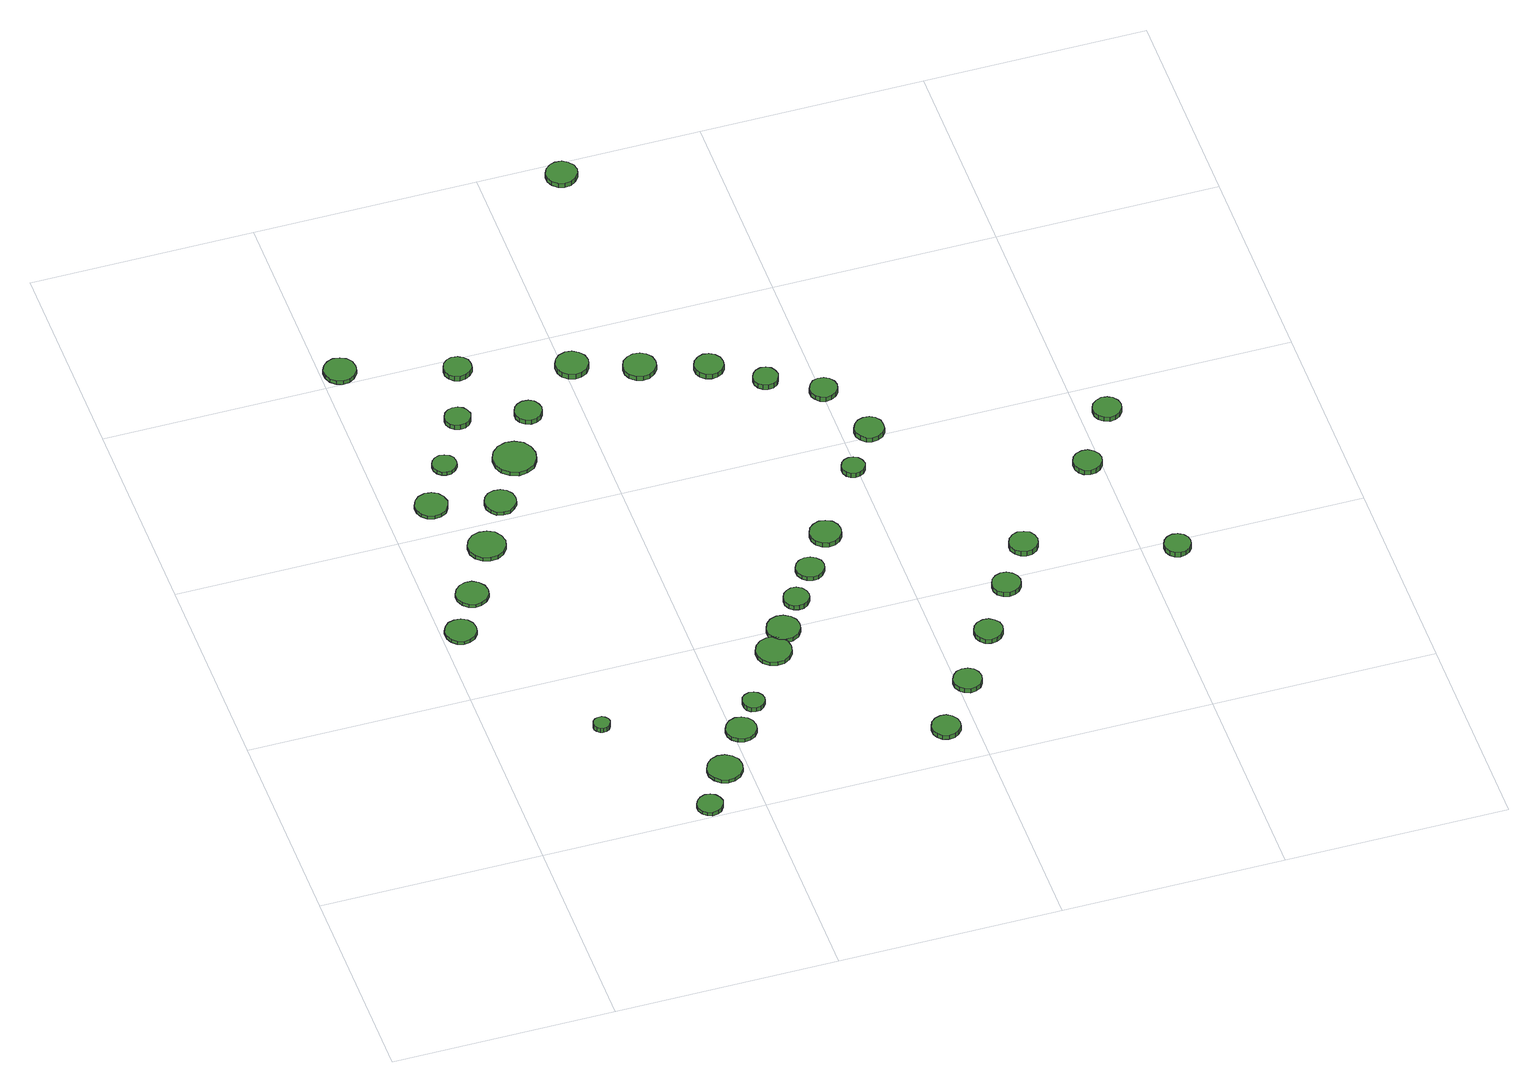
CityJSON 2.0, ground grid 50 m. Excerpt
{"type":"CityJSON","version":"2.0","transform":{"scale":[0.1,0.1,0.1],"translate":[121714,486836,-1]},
"CityObjects":{
"tree1":{"type":"SolitaryVegetationObject","attributes":{"function":"something"},"geometry":[{"type":"MultiSurface","lod":"1","boundaries":[[[0,1,2,3,4,5,6,7,8,9,10,11,12,13,14]],[[15,16,17,18,19,20,21,22,23,24,25,26,27,28,29]],[[0,29,28,1]],[[1,28,27,2]],[[2,27,26,3]],[[3,26,25,4]],[[4,25,24,5]],[[5,24,23,6]],[[6,23,22,7]],[[7,22,21,8]],[[8,21,20,9]],[[9,20,19,10]],[[10,19,18,11]],[[11,18,17,12]],[[12,17,16,13]],[[13,16,15,14]],[[14,15,29,0]]]}]},
"tree2":{"type":"SolitaryVegetationObject","attributes":{"function":"something"},"geometry":[{"type":"MultiSurface","lod":"1","boundaries":[[[30,31,32,33,34,35,36,37,38,39,40,41,42,43,44]],[[45,46,47,48,49,50,51,52,53,54,55,56,57,58,59]],[[30,59,58,31]],[[31,58,57,32]],[[32,57,56,33]],[[33,56,55,34]],[[34,55,54,35]],[[35,54,53,36]],[[36,53,52,37]],[[37,52,51,38]],[[38,51,50,39]],[[39,50,49,40]],[[40,49,48,41]],[[41,48,47,42]],[[42,47,46,43]],[[43,46,45,44]],[[44,45,59,30]]]}]},
"tree3":{"type":"SolitaryVegetationObject","attributes":{"function":"something"},"geometry":[{"type":"MultiSurface","lod":"1","boundaries":[[[60,61,62,63,64,65,66,67,68,69,70,71,72,73,74]],[[75,76,77,78,79,80,81,82,83,84,85,86,87,88,89]],[[60,89,88,61]],[[61,88,87,62]],[[62,87,86,63]],[[63,86,85,64]],[[64,85,84,65]],[[65,84,83,66]],[[66,83,82,67]],[[67,82,81,68]],[[68,81,80,69]],[[69,80,79,70]],[[70,79,78,71]],[[71,78,77,72]],[[72,77,76,73]],[[73,76,75,74]],[[74,75,89,60]]]}]},
"tree4":{"type":"SolitaryVegetationObject","attributes":{"function":"something"},"geometry":[{"type":"MultiSurface","lod":"1","boundaries":[[[90,91,92,93,94,95,96,97,98,99,100,101,102,103,104]],[[105,106,107,108,109,110,111,112,113,114,115,116,117,118,119]],[[90,119,118,91]],[[91,118,117,92]],[[92,117,116,93]],[[93,116,115,94]],[[94,115,114,95]],[[95,114,113,96]],[[96,113,112,97]],[[97,112,111,98]],[[98,111,110,99]],[[99,110,109,100]],[[100,109,108,101]],[[101,108,107,102]],[[102,107,106,103]],[[103,106,105,104]],[[104,105,119,90]]]}]},
"tree5":{"type":"SolitaryVegetationObject","attributes":{"function":"something"},"geometry":[{"type":"MultiSurface","lod":"1","boundaries":[[[120,121,122,123,124,125,126,127,128,129,130,131,132,133,134]],[[135,136,137,138,139,140,141,142,143,144,145,146,147,148,149]],[[120,149,148,121]],[[121,148,147,122]],[[122,147,146,123]],[[123,146,145,124]],[[124,145,144,125]],[[125,144,143,126]],[[126,143,142,127]],[[127,142,141,128]],[[128,141,140,129]],[[129,140,139,130]],[[130,139,138,131]],[[131,138,137,132]],[[132,137,136,133]],[[133,136,135,134]],[[134,135,149,120]]]}]},
"tree6":{"type":"SolitaryVegetationObject","attributes":{"function":"something"},"geometry":[{"type":"MultiSurface","lod":"1","boundaries":[[[150,151,152,153,154,155,156,157,158,159,160,161,162,163,164]],[[165,166,167,168,169,170,171,172,173,174,175,176,177,178,179]],[[150,179,178,151]],[[151,178,177,152]],[[152,177,176,153]],[[153,176,175,154]],[[154,175,174,155]],[[155,174,173,156]],[[156,173,172,157]],[[157,172,171,158]],[[158,171,170,159]],[[159,170,169,160]],[[160,169,168,161]],[[161,168,167,162]],[[162,167,166,163]],[[163,166,165,164]],[[164,165,179,150]]]}]},
"tree7":{"type":"SolitaryVegetationObject","attributes":{"function":"something"},"geometry":[{"type":"MultiSurface","lod":"1","boundaries":[[[180,181,182,183,184,185,186,187,188,189,190,191,192,193,194]],[[195,196,197,198,199,200,201,202,203,204,205,206,207,208,209]],[[180,209,208,181]],[[181,208,207,182]],[[182,207,206,183]],[[183,206,205,184]],[[184,205,204,185]],[[185,204,203,186]],[[186,203,202,187]],[[187,202,201,188]],[[188,201,200,189]],[[189,200,199,190]],[[190,199,198,191]],[[191,198,197,192]],[[192,197,196,193]],[[193,196,195,194]],[[194,195,209,180]]]}]},
"tree8":{"type":"SolitaryVegetationObject","attributes":{"function":"something"},"geometry":[{"type":"MultiSurface","lod":"1","boundaries":[[[210,211,212,213,214,215,216,217,218,219,220,221,222,223,224]],[[225,226,227,228,229,230,231,232,233,234,235,236,237,238,239]],[[210,239,238,211]],[[211,238,237,212]],[[212,237,236,213]],[[213,236,235,214]],[[214,235,234,215]],[[215,234,233,216]],[[216,233,232,217]],[[217,232,231,218]],[[218,231,230,219]],[[219,230,229,220]],[[220,229,228,221]],[[221,228,227,222]],[[222,227,226,223]],[[223,226,225,224]],[[224,225,239,210]]]}]},
"tree9":{"type":"SolitaryVegetationObject","attributes":{"function":"something"},"geometry":[{"type":"MultiSurface","lod":"1","boundaries":[[[240,241,242,243,244,245,246,247,248,249,250,251,252,253,254]],[[255,256,257,258,259,260,261,262,263,264,265,266,267,268,269]],[[240,269,268,241]],[[241,268,267,242]],[[242,267,266,243]],[[243,266,265,244]],[[244,265,264,245]],[[245,264,263,246]],[[246,263,262,247]],[[247,262,261,248]],[[248,261,260,249]],[[249,260,259,250]],[[250,259,258,251]],[[251,258,257,252]],[[252,257,256,253]],[[253,256,255,254]],[[254,255,269,240]]]}]},
"tree10":{"type":"SolitaryVegetationObject","attributes":{"function":"something"},"geometry":[{"type":"MultiSurface","lod":"1","boundaries":[[[270,271,272,273,274,275,276,277,278,279,280,281,282,283,284]],[[285,286,287,288,289,290,291,292,293,294,295,296,297,298,299]],[[270,299,298,271]],[[271,298,297,272]],[[272,297,296,273]],[[273,296,295,274]],[[274,295,294,275]],[[275,294,293,276]],[[276,293,292,277]],[[277,292,291,278]],[[278,291,290,279]],[[279,290,289,280]],[[280,289,288,281]],[[281,288,287,282]],[[282,287,286,283]],[[283,286,285,284]],[[284,285,299,270]]]}]},
"tree11":{"type":"SolitaryVegetationObject","attributes":{"function":"something"},"geometry":[{"type":"MultiSurface","lod":"1","boundaries":[[[300,301,302,303,304,305,306,307,308,309,310,311,312,313,314]],[[315,316,317,318,319,320,321,322,323,324,325,326,327,328,329]],[[300,329,328,301]],[[301,328,327,302]],[[302,327,326,303]],[[303,326,325,304]],[[304,325,324,305]],[[305,324,323,306]],[[306,323,322,307]],[[307,322,321,308]],[[308,321,320,309]],[[309,320,319,310]],[[310,319,318,311]],[[311,318,317,312]],[[312,317,316,313]],[[313,316,315,314]],[[314,315,329,300]]]}]},
"tree12":{"type":"SolitaryVegetationObject","attributes":{"function":"something"},"geometry":[{"type":"MultiSurface","lod":"1","boundaries":[[[330,331,332,333,334,335,336,337,338,339,340,341,342,343,344]],[[345,346,347,348,349,350,351,352,353,354,355,356,357,358,359]],[[330,359,358,331]],[[331,358,357,332]],[[332,357,356,333]],[[333,356,355,334]],[[334,355,354,335]],[[335,354,353,336]],[[336,353,352,337]],[[337,352,351,338]],[[338,351,350,339]],[[339,350,349,340]],[[340,349,348,341]],[[341,348,347,342]],[[342,347,346,343]],[[343,346,345,344]],[[344,345,359,330]]]}]},
"tree13":{"type":"SolitaryVegetationObject","attributes":{"function":"something"},"geometry":[{"type":"MultiSurface","lod":"1","boundaries":[[[360,361,362,363,364,365,366,367,368,369,370,371,372,373,374]],[[375,376,377,378,379,380,381,382,383,384,385,386,387,388,389]],[[360,389,388,361]],[[361,388,387,362]],[[362,387,386,363]],[[363,386,385,364]],[[364,385,384,365]],[[365,384,383,366]],[[366,383,382,367]],[[367,382,381,368]],[[368,381,380,369]],[[369,380,379,370]],[[370,379,378,371]],[[371,378,377,372]],[[372,377,376,373]],[[373,376,375,374]],[[374,375,389,360]]]}]},
"tree14":{"type":"SolitaryVegetationObject","attributes":{"function":"something"},"geometry":[{"type":"MultiSurface","lod":"1","boundaries":[[[390,391,392,393,394,395,396,397,398,399,400,401,402,403,404]],[[405,406,407,408,409,410,411,412,413,414,415,416,417,418,419]],[[390,419,418,391]],[[391,418,417,392]],[[392,417,416,393]],[[393,416,415,394]],[[394,415,414,395]],[[395,414,413,396]],[[396,413,412,397]],[[397,412,411,398]],[[398,411,410,399]],[[399,410,409,400]],[[400,409,408,401]],[[401,408,407,402]],[[402,407,406,403]],[[403,406,405,404]],[[404,405,419,390]]]}]},
"tree15":{"type":"SolitaryVegetationObject","attributes":{"function":"something"},"geometry":[{"type":"MultiSurface","lod":"1","boundaries":[[[420,421,422,423,424,425,426,427,428,429,430,431,432,433,434]],[[435,436,437,438,439,440,441,442,443,444,445,446,447,448,449]],[[420,449,448,421]],[[421,448,447,422]],[[422,447,446,423]],[[423,446,445,424]],[[424,445,444,425]],[[425,444,443,426]],[[426,443,442,427]],[[427,442,441,428]],[[428,441,440,429]],[[429,440,439,430]],[[430,439,438,431]],[[431,438,437,432]],[[432,437,436,433]],[[433,436,435,434]],[[434,435,449,420]]]}]},
"tree16":{"type":"SolitaryVegetationObject","attributes":{"function":"something"},"geometry":[{"type":"MultiSurface","lod":"1","boundaries":[[[450,451,452,453,454,455,456,457,458,459,460,461,462,463,464]],[[465,466,467,468,469,470,471,472,473,474,475,476,477,478,479]],[[450,479,478,451]],[[451,478,477,452]],[[452,477,476,453]],[[453,476,475,454]],[[454,475,474,455]],[[455,474,473,456]],[[456,473,472,457]],[[457,472,471,458]],[[458,471,470,459]],[[459,470,469,460]],[[460,469,468,461]],[[461,468,467,462]],[[462,467,466,463]],[[463,466,465,464]],[[464,465,479,450]]]}]},
"tree17":{"type":"SolitaryVegetationObject","attributes":{"function":"something"},"geometry":[{"type":"MultiSurface","lod":"1","boundaries":[[[480,481,482,483,484,485,486,487,488,489,490,491,492,493,494]],[[495,496,497,498,499,500,501,502,503,504,505,506,507,508,509]],[[480,509,508,481]],[[481,508,507,482]],[[482,507,506,483]],[[483,506,505,484]],[[484,505,504,485]],[[485,504,503,486]],[[486,503,502,487]],[[487,502,501,488]],[[488,501,500,489]],[[489,500,499,490]],[[490,499,498,491]],[[491,498,497,492]],[[492,497,496,493]],[[493,496,495,494]],[[494,495,509,480]]]}]},
"tree18":{"type":"SolitaryVegetationObject","attributes":{"function":"something"},"geometry":[{"type":"MultiSurface","lod":"1","boundaries":[[[510,511,512,513,514,515,516,517,518,519,520,521,522,523,524]],[[525,526,527,528,529,530,531,532,533,534,535,536,537,538,539]],[[510,539,538,511]],[[511,538,537,512]],[[512,537,536,513]],[[513,536,535,514]],[[514,535,534,515]],[[515,534,533,516]],[[516,533,532,517]],[[517,532,531,518]],[[518,531,530,519]],[[519,530,529,520]],[[520,529,528,521]],[[521,528,527,522]],[[522,527,526,523]],[[523,526,525,524]],[[524,525,539,510]]]}]},
"tree19":{"type":"SolitaryVegetationObject","attributes":{"function":"something"},"geometry":[{"type":"MultiSurface","lod":"1","boundaries":[[[540,541,542,543,544,545,546,547,548,549,550,551,552,553,554]],[[555,556,557,558,559,560,561,562,563,564,565,566,567,568,569]],[[540,569,568,541]],[[541,568,567,542]],[[542,567,566,543]],[[543,566,565,544]],[[544,565,564,545]],[[545,564,563,546]],[[546,563,562,547]],[[547,562,561,548]],[[548,561,560,549]],[[549,560,559,550]],[[550,559,558,551]],[[551,558,557,552]],[[552,557,556,553]],[[553,556,555,554]],[[554,555,569,540]]]}]},
"tree20":{"type":"SolitaryVegetationObject","attributes":{"function":"something"},"geometry":[{"type":"MultiSurface","lod":"1","boundaries":[[[570,571,572,573,574,575,576,577,578,579,580,581,582,583,584]],[[585,586,587,588,589,590,591,592,593,594,595,596,597,598,599]],[[570,599,598,571]],[[571,598,597,572]],[[572,597,596,573]],[[573,596,595,574]],[[574,595,594,575]],[[575,594,593,576]],[[576,593,592,577]],[[577,592,591,578]],[[578,591,590,579]],[[579,590,589,580]],[[580,589,588,581]],[[581,588,587,582]],[[582,587,586,583]],[[583,586,585,584]],[[584,585,599,570]]]}]},
"tree21":{"type":"SolitaryVegetationObject","attributes":{"function":"something"},"geometry":[{"type":"MultiSurface","lod":"1","boundaries":[[[600,601,602,603,604,605,606,607,608,609,610,611,612,613,614]],[[615,616,617,618,619,620,621,622,623,624,625,626,627,628,629]],[[600,629,628,601]],[[601,628,627,602]],[[602,627,626,603]],[[603,626,625,604]],[[604,625,624,605]],[[605,624,623,606]],[[606,623,622,607]],[[607,622,621,608]],[[608,621,620,609]],[[609,620,619,610]],[[610,619,618,611]],[[611,618,617,612]],[[612,617,616,613]],[[613,616,615,614]],[[614,615,629,600]]]}]},
"tree22":{"type":"SolitaryVegetationObject","attributes":{"function":"something"},"geometry":[{"type":"MultiSurface","lod":"1","boundaries":[[[630,631,632,633,634,635,636,637,638,639,640,641,642,643,644]],[[645,646,647,648,649,650,651,652,653,654,655,656,657,658,659]],[[630,659,658,631]],[[631,658,657,632]],[[632,657,656,633]],[[633,656,655,634]],[[634,655,654,635]],[[635,654,653,636]],[[636,653,652,637]],[[637,652,651,638]],[[638,651,650,639]],[[639,650,649,640]],[[640,649,648,641]],[[641,648,647,642]],[[642,647,646,643]],[[643,646,645,644]],[[644,645,659,630]]]}]},
"tree23":{"type":"SolitaryVegetationObject","attributes":{"function":"something"},"geometry":[{"type":"MultiSurface","lod":"1","boundaries":[[[660,661,662,663,664,665,666,667,668,669,670,671,672,673,674]],[[675,676,677,678,679,680,681,682,683,684,685,686,687,688,689]],[[660,689,688,661]],[[661,688,687,662]],[[662,687,686,663]],[[663,686,685,664]],[[664,685,684,665]],[[665,684,683,666]],[[666,683,682,667]],[[667,682,681,668]],[[668,681,680,669]],[[669,680,679,670]],[[670,679,678,671]],[[671,678,677,672]],[[672,677,676,673]],[[673,676,675,674]],[[674,675,689,660]]]}]},
"tree24":{"type":"SolitaryVegetationObject","attributes":{"function":"something"},"geometry":[{"type":"MultiSurface","lod":"1","boundaries":[[[690,691,692,693,694,695,696,697,698,699,700,701,702,703,704]],[[705,706,707,708,709,710,711,712,713,714,715,716,717,718,719]],[[690,719,718,691]],[[691,718,717,692]],[[692,717,716,693]],[[693,716,715,694]],[[694,715,714,695]],[[695,714,713,696]],[[696,713,712,697]],[[697,712,711,698]],[[698,711,710,699]],[[699,710,709,700]],[[700,709,708,701]],[[701,708,707,702]],[[702,707,706,703]],[[703,706,705,704]],[[704,705,719,690]]]}]},
"tree25":{"type":"SolitaryVegetationObject","attributes":{"function":"something"},"geometry":[{"type":"MultiSurface","lod":"1","boundaries":[[[720,721,722,723,724,725,726,727,728,729,730,731,732,733,734]],[[735,736,737,738,739,740,741,742,743,744,745,746,747,748,749]],[[720,749,748,721]],[[721,748,747,722]],[[722,747,746,723]],[[723,746,745,724]],[[724,745,744,725]],[[725,744,743,726]],[[726,743,742,727]],[[727,742,741,728]],[[728,741,740,729]],[[729,740,739,730]],[[730,739,738,731]],[[731,738,737,732]],[[732,737,736,733]],[[733,736,735,734]],[[734,735,749,720]]]}]},
"tree26":{"type":"SolitaryVegetationObject","attributes":{"function":"something"},"geometry":[{"type":"MultiSurface","lod":"1","boundaries":[[[750,751,752,753,754,755,756,757,758,759,760,761,762,763,764]],[[765,766,767,768,769,770,771,772,773,774,775,776,777,778,779]],[[750,779,778,751]],[[751,778,777,752]],[[752,777,776,753]],[[753,776,775,754]],[[754,775,774,755]],[[755,774,773,756]],[[756,773,772,757]],[[757,772,771,758]],[[758,771,770,759]],[[759,770,769,760]],[[760,769,768,761]],[[761,768,767,762]],[[762,767,766,763]],[[763,766,765,764]],[[764,765,779,750]]]}]},
"tree27":{"type":"SolitaryVegetationObject","attributes":{"function":"something"},"geometry":[{"type":"MultiSurface","lod":"1","boundaries":[[[780,781,782,783,784,785,786,787,788,789,790,791,792,793,794]],[[795,796,797,798,799,800,801,802,803,804,805,806,807,808,809]],[[780,809,808,781]],[[781,808,807,782]],[[782,807,806,783]],[[783,806,805,784]],[[784,805,804,785]],[[785,804,803,786]],[[786,803,802,787]],[[787,802,801,788]],[[788,801,800,789]],[[789,800,799,790]],[[790,799,798,791]],[[791,798,797,792]],[[792,797,796,793]],[[793,796,795,794]],[[794,795,809,780]]]}]},
"tree28":{"type":"SolitaryVegetationObject","attributes":{"function":"something"},"geometry":[{"type":"MultiSurface","lod":"1","boundaries":[[[810,811,812,813,814,815,816,817,818,819,820,821,822,823,824]],[[825,826,827,828,829,830,831,832,833,834,835,836,837,838,839]],[[810,839,838,811]],[[811,838,837,812]],[[812,837,836,813]],[[813,836,835,814]],[[814,835,834,815]],[[815,834,833,816]],[[816,833,832,817]],[[817,832,831,818]],[[818,831,830,819]],[[819,830,829,820]],[[820,829,828,821]],[[821,828,827,822]],[[822,827,826,823]],[[823,826,825,824]],[[824,825,839,810]]]}]},
"tree29":{"type":"SolitaryVegetationObject","attributes":{"function":"something"},"geometry":[{"type":"MultiSurface","lod":"1","boundaries":[[[840,841,842,843,844,845,846,847,848,849,850,851,852,853,854]],[[855,856,857,858,859,860,861,862,863,864,865,866,867,868,869]],[[840,869,868,841]],[[841,868,867,842]],[[842,867,866,843]],[[843,866,865,844]],[[844,865,864,845]],[[845,864,863,846]],[[846,863,862,847]],[[847,862,861,848]],[[848,861,860,849]],[[849,860,859,850]],[[850,859,858,851]],[[851,858,857,852]],[[852,857,856,853]],[[853,856,855,854]],[[854,855,869,840]]]}]},
"tree30":{"type":"SolitaryVegetationObject","attributes":{"function":"something"},"geometry":[{"type":"MultiSurface","lod":"1","boundaries":[[[870,871,872,873,874,875,876,877,878,879,880,881,882,883,884]],[[885,886,887,888,889,890,891,892,893,894,895,896,897,898,899]],[[870,899,898,871]],[[871,898,897,872]],[[872,897,896,873]],[[873,896,895,874]],[[874,895,894,875]],[[875,894,893,876]],[[876,893,892,877]],[[877,892,891,878]],[[878,891,890,879]],[[879,890,889,880]],[[880,889,888,881]],[[881,888,887,882]],[[882,887,886,883]],[[883,886,885,884]],[[884,885,899,870]]]}]},
"tree31":{"type":"SolitaryVegetationObject","attributes":{"function":"something"},"geometry":[{"type":"MultiSurface","lod":"1","boundaries":[[[900,901,902,903,904,905,906,907,908,909,910,911,912,913,914]],[[915,916,917,918,919,920,921,922,923,924,925,926,927,928,929]],[[900,929,928,901]],[[901,928,927,902]],[[902,927,926,903]],[[903,926,925,904]],[[904,925,924,905]],[[905,924,923,906]],[[906,923,922,907]],[[907,922,921,908]],[[908,921,920,909]],[[909,920,919,910]],[[910,919,918,911]],[[911,918,917,912]],[[912,917,916,913]],[[913,916,915,914]],[[914,915,929,900]]]}]},
"tree32":{"type":"SolitaryVegetationObject","attributes":{"function":"something"},"geometry":[{"type":"MultiSurface","lod":"1","boundaries":[[[930,931,932,933,934,935,936,937,938,939,940,941,942,943,944]],[[945,946,947,948,949,950,951,952,953,954,955,956,957,958,959]],[[930,959,958,931]],[[931,958,957,932]],[[932,957,956,933]],[[933,956,955,934]],[[934,955,954,935]],[[935,954,953,936]],[[936,953,952,937]],[[937,952,951,938]],[[938,951,950,939]],[[939,950,949,940]],[[940,949,948,941]],[[941,948,947,942]],[[942,947,946,943]],[[943,946,945,944]],[[944,945,959,930]]]}]},
"tree33":{"type":"SolitaryVegetationObject","attributes":{"function":"something"},"geometry":[{"type":"MultiSurface","lod":"1","boundaries":[[[960,961,962,963,964,965,966,967,968,969,970,971,972,973,974]],[[975,976,977,978,979,980,981,982,983,984,985,986,987,988,989]],[[960,989,988,961]],[[961,988,987,962]],[[962,987,986,963]],[[963,986,985,964]],[[964,985,984,965]],[[965,984,983,966]],[[966,983,982,967]],[[967,982,981,968]],[[968,981,980,969]],[[969,980,979,970]],[[970,979,978,971]],[[971,978,977,972]],[[972,977,976,973]],[[973,976,975,974]],[[974,975,989,960]]]}]},
"tree34":{"type":"SolitaryVegetationObject","attributes":{"function":"something"},"geometry":[{"type":"MultiSurface","lod":"1","boundaries":[[[990,991,992,993,994,995,996,997,998,999,1000,1001,1002,1003,1004]],[[1005,1006,1007,1008,1009,1010,1011,1012,1013,1014,1015,1016,1017,1018,1019]],[[990,1019,1018,991]],[[991,1018,1017,992]],[[992,1017,1016,993]],[[993,1016,1015,994]],[[994,1015,1014,995]],[[995,1014,1013,996]],[[996,1013,1012,997]],[[997,1012,1011,998]],[[998,1011,1010,999]],[[999,1010,1009,1000]],[[1000,1009,1008,1001]],[[1001,1008,1007,1002]],[[1002,1007,1006,1003]],[[1003,1006,1005,1004]],[[1004,1005,1019,990]]]}]},
"tree35":{"type":"SolitaryVegetationObject","attributes":{"function":"something"},"geometry":[{"type":"MultiSurface","lod":"1","boundaries":[[[1020,1021,1022,1023,1024,1025,1026,1027,1028,1029,1030,1031,1032,1033,1034]],[[1035,1036,1037,1038,1039,1040,1041,1042,1043,1044,1045,1046,1047,1048,1049]],[[1020,1049,1048,1021]],[[1021,1048,1047,1022]],[[1022,1047,1046,1023]],[[1023,1046,1045,1024]],[[1024,1045,1044,1025]],[[1025,1044,1043,1026]],[[1026,1043,1042,1027]],[[1027,1042,1041,1028]],[[1028,1041,1040,1029]],[[1029,1040,1039,1030]],[[1030,1039,1038,1031]],[[1031,1038,1037,1032]],[[1032,1037,1036,1033]],[[1033,1036,1035,1034]],[[1034,1035,1049,1020]]]}]},
"tree36":{"type":"SolitaryVegetationObject","attributes":{"function":"something"},"geometry":[{"type":"MultiSurface","lod":"1","boundaries":[[[1050,1051,1052,1053,1054,1055,1056,1057,1058,1059,1060,1061,1062,1063,1064]],[[1065,1066,1067,1068,1069,1070,1071,1072,1073,1074,1075,1076,1077,1078,1079]],[[1050,1079,1078,1051]],[[1051,1078,1077,1052]],[[1052,1077,1076,1053]],[[1053,1076,1075,1054]],[[1054,1075,1074,1055]],[[1055,1074,1073,1056]],[[1056,1073,1072,1057]],[[1057,1072,1071,1058]],[[1058,1071,1070,1059]],[[1059,1070,1069,1060]],[[1060,1069,1068,1061]],[[1061,1068,1067,1062]],[[1062,1067,1066,1063]],[[1063,1066,1065,1064]],[[1064,1065,1079,1050]]]}]},
"tree37":{"type":"SolitaryVegetationObject","attributes":{"function":"something"},"geometry":[{"type":"MultiSurface","lod":"1","boundaries":[[[1080,1081,1082,1083,1084,1085,1086,1087,1088,1089,1090,1091,1092,1093,1094]],[[1095,1096,1097,1098,1099,1100,1101,1102,1103,1104,1105,1106,1107,1108,1109]],[[1080,1109,1108,1081]],[[1081,1108,1107,1082]],[[1082,1107,1106,1083]],[[1083,1106,1105,1084]],[[1084,1105,1104,1085]],[[1085,1104,1103,1086]],[[1086,1103,1102,1087]],[[1087,1102,1101,1088]],[[1088,1101,1100,1089]],[[1089,1100,1099,1090]],[[1090,1099,1098,1091]],[[1091,1098,1097,1092]],[[1092,1097,1096,1093]],[[1093,1096,1095,1094]],[[1094,1095,1109,1080]]]}]}
},
"vertices":[
[77,698,15],[74,713,15],[66,724,15],[53,732,15],[38,733,15],[24,729,15],[14,719,15],[8,706,15],[8,691,15],[14,678,15],[24,668,15],[38,663,15],[53,665,15],[66,672,15],[74,684,15],[74,684,7],[66,672,7],[53,665,7],[38,663,7],[24,668,7],[14,678,7],[8,691,7],[8,706,7],[14,719,7],[24,729,7],[38,733,7],[53,732,7],[66,724,7],[74,713,7],[77,698,7],
[258,332,21],[256,340,21],[251,346,21],[245,350,21],[237,350,21],[230,348,21],[224,343,21],[221,336,21],[221,328,21],[224,321,21],[230,316,21],[237,314,21],[245,315,21],[251,318,21],[256,325,21],[256,325,9],[251,318,9],[245,315,9],[237,314,9],[230,316,9],[224,321,9],[221,328,9],[221,336,9],[224,343,9],[230,348,9],[237,350,9],[245,350,9],[251,346,9],[256,340,9],[258,332,9],
[136,799,15],[133,814,15],[124,826,15],[111,834,15],[96,835,15],[82,830,15],[71,820,15],[65,807,15],[65,792,15],[71,778,15],[82,768,15],[96,763,15],[111,765,15],[124,772,15],[133,784,15],[133,784,7],[124,772,7],[111,765,7],[96,763,7],[82,768,7],[71,778,7],[65,792,7],[65,807,7],[71,820,7],[82,830,7],[96,835,7],[111,834,7],[124,826,7],[133,814,7],[136,799,7],
[413,31,17],[410,42,17],[403,52,17],[393,58,17],[381,59,17],[370,55,17],[361,47,17],[356,37,17],[356,25,17],[361,14,17],[370,6,17],[381,2,17],[393,4,17],[403,9,17],[410,19,17],[410,19,7],[403,9,7],[393,4,7],[381,2,7],[370,6,7],[361,14,7],[356,25,7],[356,37,7],[361,47,7],[370,55,7],[381,59,7],[393,58,7],[403,52,7],[410,42,7],[413,31,7],
[137,1083,16],[133,1098,16],[125,1110,16],[112,1117,16],[97,1119,16],[82,1114,16],[71,1104,16],[65,1090,16],[65,1075,16],[71,1062,16],[82,1052,16],[97,1047,16],[112,1049,16],[125,1056,16],[133,1068,16],[133,1068,7],[125,1056,7],[112,1049,7],[97,1047,7],[82,1052,7],[71,1062,7],[65,1075,7],[65,1090,7],[71,1104,7],[82,1114,7],[97,1119,7],[112,1117,7],[125,1110,7],[133,1098,7],[137,1083,7],
[217,929,17],[213,946,17],[203,960,17],[188,968,17],[171,970,17],[154,965,17],[141,953,17],[134,938,17],[134,920,17],[141,904,17],[154,893,17],[171,888,17],[188,889,17],[203,898,17],[213,912,17],[213,912,7],[203,898,7],[188,889,7],[171,888,7],[154,893,7],[141,904,7],[134,920,7],[134,938,7],[141,953,7],[154,965,7],[171,970,7],[188,968,7],[203,960,7],[213,946,7],[217,929,7],
[487,127,15],[484,143,15],[474,156,15],[460,164,15],[444,166,15],[429,161,15],[417,150,15],[410,135,15],[410,119,15],[417,104,15],[429,93,15],[444,88,15],[460,90,15],[474,98,15],[484,111,15],[484,111,6],[474,98,6],[460,90,6],[444,88,6],[429,93,6],[417,104,6],[410,119,6],[410,135,6],[417,150,6],[429,161,6],[444,166,6],[460,164,6],[474,156,6],[484,143,6],[487,127,6],
[78,1535,16],[75,1550,16],[66,1562,16],[53,1569,16],[38,1571,16],[24,1566,16],[13,1556,16],[7,1543,16],[7,1528,16],[13,1514,16],[24,1504,16],[38,1499,16],[53,1501,16],[66,1508,16],[75,1520,16],[75,1520,6],[66,1508,6],[53,1501,6],[38,1499,6],[24,1504,6],[13,1514,6],[7,1528,6],[7,1543,6],[13,1556,6],[24,1566,6],[38,1571,6],[53,1569,6],[66,1562,6],[75,1550,6],[78,1535,6],
[193,1194,15],[191,1205,15],[184,1214,15],[174,1219,15],[163,1221,15],[152,1217,15],[144,1210,15],[139,1199,15],[139,1188,15],[144,1178,15],[152,1170,15],[163,1167,15],[174,1168,15],[184,1174,15],[191,1183,15],[191,1183,6],[184,1174,6],[174,1168,6],[163,1167,6],[152,1170,6],[144,1178,6],[139,1188,6],[139,1199,6],[144,1210,6],[152,1217,6],[163,1221,6],[174,1219,6],[184,1214,6],[191,1205,6],[193,1194,6],
[279,1049,15],[276,1063,15],[267,1075,15],[255,1082,15],[240,1083,15],[226,1079,15],[216,1069,15],[210,1056,15],[210,1041,15],[216,1028,15],[226,1018,15],[240,1014,15],[255,1015,15],[267,1023,15],[276,1034,15],[276,1034,6],[267,1023,6],[255,1015,6],[240,1014,6],[226,1018,6],[216,1028,6],[210,1041,6],[210,1056,6],[216,1069,6],[226,1079,6],[240,1083,6],[255,1082,6],[267,1075,6],[276,1063,6],[279,1049,6],
[552,230,16],[549,244,16],[541,255,16],[529,262,16],[515,264,16],[501,259,16],[491,250,16],[485,237,16],[485,223,16],[491,210,16],[501,201,16],[515,196,16],[529,198,16],[541,205,16],[549,216,16],[549,216,6],[541,205,6],[529,198,6],[515,196,6],[501,201,6],[491,210,6],[485,223,6],[485,237,6],[491,250,6],[501,259,6],[515,264,6],[529,262,6],[541,255,6],[549,244,6],[552,230,6],
[265,1319,19],[262,1331,19],[255,1340,19],[245,1346,19],[233,1347,19],[222,1344,19],[213,1336,19],[208,1325,19],[208,1313,19],[213,1302,19],[222,1294,19],[233,1291,19],[245,1292,19],[255,1298,19],[262,1307,19],[262,1307,6],[255,1298,6],[245,1292,6],[233,1291,6],[222,1294,6],[213,1302,6],[208,1313,6],[208,1325,6],[213,1336,6],[222,1344,6],[233,1347,6],[245,1346,6],[255,1340,6],[262,1331,6],[265,1319,6],
[594,302,17],[592,312,17],[586,320,17],[577,326,17],[567,327,17],[557,324,17],[549,317,17],[545,307,17],[545,297,17],[549,287,17],[557,280,17],[567,277,17],[577,278,17],[586,284,17],[592,292,17],[592,292,6],[586,284,6],[577,278,6],[567,277,6],[557,280,6],[549,287,6],[545,297,6],[545,307,6],[549,317,6],[557,324,6],[567,327,6],[577,326,6],[586,320,6],[592,312,6],[594,302,6],
[361,1166,16],[357,1186,16],[346,1202,16],[328,1212,16],[309,1214,16],[290,1208,16],[275,1194,16],[267,1176,16],[267,1156,16],[275,1138,16],[290,1125,16],[309,1118,16],[328,1120,16],[346,1130,16],[357,1147,16],[357,1147,6],[346,1130,6],[328,1120,6],[309,1118,6],[290,1125,6],[275,1138,6],[267,1156,6],[267,1176,6],[275,1194,6],[290,1208,6],[309,1214,6],[328,1212,6],[346,1202,6],[357,1186,6],[361,1166,6],
[312,1460,22],[310,1473,22],[302,1483,22],[291,1489,22],[278,1491,22],[266,1487,22],[256,1478,22],[251,1466,22],[251,1454,22],[256,1442,22],[266,1433,22],[278,1429,22],[291,1431,22],[302,1437,22],[310,1447,22],[310,1447,9],[302,1437,9],[291,1431,9],[278,1429,9],[266,1433,9],[256,1442,9],[251,1454,9],[251,1466,9],[256,1478,9],[266,1487,9],[278,1491,9],[291,1489,9],[302,1483,9],[310,1473,9],[312,1460,9],
[415,1289,20],[412,1301,20],[405,1312,20],[394,1318,20],[381,1319,20],[369,1315,20],[360,1307,20],[355,1295,20],[355,1283,20],[360,1271,20],[369,1263,20],[381,1259,20],[394,1260,20],[405,1267,20],[412,1277,20],[412,1277,7],[405,1267,7],[394,1260,7],[381,1259,7],[369,1263,7],[360,1271,7],[355,1283,7],[355,1295,7],[360,1307,7],[369,1315,7],[381,1319,7],[394,1318,7],[405,1312,7],[412,1301,7],[415,1289,7],
[697,436,16],[694,452,16],[684,465,16],[670,474,16],[654,475,16],[638,470,16],[626,459,16],[619,444,16],[619,428,16],[626,413,16],[638,402,16],[654,397,16],[670,398,16],[684,407,16],[694,420,16],[694,420,6],[684,407,6],[670,398,6],[654,397,6],[638,402,6],[626,413,6],[619,428,6],[619,444,6],[626,459,6],[638,470,6],[654,475,6],[670,474,6],[684,465,6],[694,452,6],[697,436,6],
[735,494,17],[732,509,17],[723,521,17],[709,529,17],[694,531,17],[679,526,17],[668,515,17],[662,501,17],[662,486,17],[668,472,17],[679,461,17],[694,457,17],[709,458,17],[723,466,17],[732,479,17],[732,479,6],[723,466,6],[709,458,6],[694,457,6],[679,461,6],[668,472,6],[662,486,6],[662,501,6],[668,515,6],[679,526,6],[694,531,6],[709,529,6],[723,521,6],[732,509,6],[735,494,6],
[782,573,18],[779,585,18],[772,595,18],[762,601,18],[750,602,18],[739,598,18],[730,590,18],[725,579,18],[725,567,18],[730,556,18],[739,548,18],[750,545,18],[762,546,18],[772,552,18],[779,562,18],[779,562,6],[772,552,6],[762,546,6],[750,545,6],[739,548,6],[730,556,6],[725,567,6],[725,579,6],[730,590,6],[739,598,6],[750,602,6],[762,601,6],[772,595,6],[779,585,6],[782,573,6],
[554,1398,19],[551,1413,19],[542,1425,19],[529,1433,19],[514,1435,19],[499,1430,19],[488,1420,19],[482,1406,19],[482,1391,19],[488,1377,19],[499,1367,19],[514,1362,19],[529,1364,19],[542,1371,19],[551,1384,19],[551,1384,6],[542,1371,6],[529,1364,6],[514,1362,6],[499,1367,6],[488,1377,6],[482,1391,6],[482,1406,6],[488,1420,6],[499,1430,6],[514,1435,6],[529,1433,6],[542,1425,6],[551,1413,6],[554,1398,6],
[967,100,19],[964,113,19],[956,124,19],[945,131,19],[932,132,19],[919,128,19],[909,119,19],[904,107,19],[904,94,19],[909,82,19],[919,73,19],[932,69,19],[945,70,19],[956,77,19],[964,87,19],[964,87,7],[956,77,7],[945,70,7],[932,69,7],[919,73,7],[909,82,7],[904,94,7],[904,107,7],[909,119,7],[919,128,7],[932,132,7],[945,131,7],[956,124,7],[964,113,7],[967,100,7],
[841,652,16],[838,665,16],[830,675,16],[819,682,16],[806,683,16],[793,679,16],[784,671,16],[778,659,16],[778,645,16],[784,633,16],[793,625,16],[806,621,16],[819,622,16],[830,629,16],[838,639,16],[838,639,6],[830,629,6],[819,622,6],[806,621,6],[793,625,6],[784,633,6],[778,645,6],[778,659,6],[784,671,6],[793,679,6],[806,683,6],[819,682,6],[830,675,6],[838,665,6],[841,652,6],
[690,1351,17],[687,1366,17],[678,1378,17],[665,1385,17],[650,1387,17],[636,1382,17],[624,1372,17],[618,1358,17],[618,1343,17],[624,1329,17],[636,1319,17],[650,1314,17],[665,1316,17],[678,1324,17],[687,1336,17],[687,1336,5],[678,1324,5],[665,1316,5],[650,1314,5],[636,1319,5],[624,1329,5],[618,1343,5],[618,1358,5],[624,1372,5],[636,1382,5],[650,1387,5],[665,1385,5],[678,1378,5],[687,1366,5],[690,1351,5],
[1054,221,20],[1051,234,20],[1044,245,20],[1032,251,20],[1019,253,20],[1006,249,20],[997,240,20],[991,228,20],[991,214,20],[997,202,20],[1006,194,20],[1019,189,20],[1032,191,20],[1044,197,20],[1051,208,20],[1051,208,8],[1044,197,8],[1032,191,8],[1019,189,8],[1006,194,8],[997,202,8],[991,214,8],[991,228,8],[997,240,8],[1006,249,8],[1019,253,8],[1032,251,8],[1044,245,8],[1051,234,8],[1054,221,8],
[908,744,17],[905,758,17],[897,770,17],[884,777,17],[870,779,17],[856,774,17],[845,765,17],[839,751,17],[839,737,17],[845,723,17],[856,713,17],[870,709,17],[884,710,17],[897,718,17],[905,730,17],[905,730,5],[897,718,5],[884,710,5],[870,709,5],[856,713,5],[845,723,5],[839,737,5],[839,751,5],[845,765,5],[856,774,5],[870,779,5],[884,777,5],[897,770,5],[905,758,5],[908,744,5],
[826,1305,19],[824,1318,19],[816,1329,19],[804,1336,19],[791,1338,19],[778,1333,19],[768,1324,19],[762,1312,19],[762,1298,19],[768,1286,19],[778,1277,19],[791,1273,19],[804,1274,19],[816,1281,19],[824,1292,19],[824,1292,6],[816,1281,6],[804,1274,6],[791,1273,6],[778,1277,6],[768,1286,6],[762,1298,6],[762,1312,6],[768,1324,6],[778,1333,6],[791,1338,6],[804,1336,6],[816,1329,6],[824,1318,6],[826,1305,6],
[1143,351,20],[1140,364,20],[1132,374,20],[1121,381,20],[1108,382,20],[1095,378,20],[1085,369,20],[1080,357,20],[1080,344,20],[1085,332,20],[1095,323,20],[1108,319,20],[1121,320,20],[1132,327,20],[1140,338,20],[1140,338,8],[1132,327,8],[1121,320,8],[1108,319,8],[1095,323,8],[1085,332,8],[1080,344,8],[1080,357,8],[1085,369,8],[1095,378,8],[1108,382,8],[1121,381,8],[1132,374,8],[1140,364,8],[1143,351,8],
[710,1956,22],[707,1970,22],[698,1981,22],[686,1989,22],[671,1990,22],[658,1986,22],[647,1976,22],[641,1963,22],[641,1949,22],[647,1936,22],[658,1926,22],[671,1922,22],[686,1923,22],[698,1930,22],[707,1942,22],[707,1942,10],[698,1930,10],[686,1923,10],[671,1922,10],[658,1926,10],[647,1936,10],[641,1949,10],[641,1963,10],[647,1976,10],[658,1986,10],[671,1990,10],[686,1989,10],[698,1981,10],[707,1970,10],[710,1956,10],
[1017,914,21],[1014,925,21],[1008,934,21],[999,939,21],[988,940,21],[978,937,21],[970,930,21],[966,920,21],[966,909,21],[970,899,21],[978,892,21],[988,889,21],[999,890,21],[1008,895,21],[1014,904,21],[1014,904,9],[1008,895,9],[999,890,9],[988,889,9],[978,892,9],[970,899,9],[966,909,9],[966,920,9],[970,930,9],[978,937,9],[988,940,9],[999,939,9],[1008,934,9],[1014,925,9],[1017,914,9],
[925,1230,22],[922,1241,22],[916,1251,22],[906,1257,22],[894,1258,22],[883,1254,22],[874,1246,22],[870,1236,22],[870,1224,22],[874,1214,22],[883,1206,22],[894,1202,22],[906,1203,22],[916,1209,22],[922,1219,22],[922,1219,9],[916,1209,9],[906,1203,9],[894,1202,9],[883,1206,9],[874,1214,9],[870,1224,9],[870,1236,9],[874,1246,9],[883,1254,9],[894,1258,9],[906,1257,9],[916,1251,9],[922,1241,9],[925,1230,9],
[1223,475,20],[1220,488,20],[1212,498,20],[1201,505,20],[1188,506,20],[1175,502,20],[1165,493,20],[1160,481,20],[1160,468,20],[1165,456,20],[1175,447,20],[1188,443,20],[1201,445,20],[1212,451,20],[1220,462,20],[1220,462,8],[1212,451,8],[1201,445,8],[1188,443,8],[1175,447,8],[1165,456,8],[1160,468,8],[1160,481,8],[1165,493,8],[1175,502,8],[1188,506,8],[1201,505,8],[1212,498,8],[1220,488,8],[1223,475,8],
[1032,1153,29],[1029,1165,29],[1022,1175,29],[1011,1181,29],[998,1183,29],[986,1179,29],[977,1170,29],[972,1159,29],[972,1146,29],[977,1135,29],[986,1126,29],[998,1122,29],[1011,1124,29],[1022,1130,29],[1029,1140,29],[1029,1140,16],[1022,1130,16],[1011,1124,16],[998,1122,16],[986,1126,16],[977,1135,16],[972,1146,16],[972,1159,16],[977,1170,16],[986,1179,16],[998,1183,16],[1011,1181,16],[1022,1175,16],[1029,1165,16],[1032,1153,16],
[1089,1009,27],[1087,1022,27],[1079,1033,27],[1067,1040,27],[1053,1041,27],[1041,1037,27],[1031,1028,27],[1025,1015,27],[1025,1002,27],[1031,990,27],[1041,980,27],[1053,976,27],[1067,978,27],[1079,984,27],[1087,995,27],[1087,995,14],[1079,984,14],[1067,978,14],[1053,976,14],[1041,980,14],[1031,990,14],[1025,1002,14],[1025,1015,14],[1031,1028,14],[1041,1037,14],[1053,1041,14],[1067,1040,14],[1079,1033,14],[1087,1022,14],[1089,1009,14],
[1296,582,20],[1293,595,20],[1286,606,20],[1274,612,20],[1261,614,20],[1249,610,20],[1239,601,20],[1233,589,20],[1233,576,20],[1239,564,20],[1249,555,20],[1261,551,20],[1274,552,20],[1286,559,20],[1293,569,20],[1293,569,7],[1286,559,7],[1274,552,7],[1261,551,7],[1249,555,7],[1239,564,7],[1233,576,7],[1233,589,7],[1239,601,7],[1249,610,7],[1261,614,7],[1274,612,7],[1286,606,7],[1293,595,7],[1296,582,7],
[1502,774,22],[1499,787,22],[1491,798,22],[1480,805,22],[1467,806,22],[1454,802,22],[1444,793,22],[1439,781,22],[1439,768,22],[1444,756,22],[1454,747,22],[1467,743,22],[1480,744,22],[1491,751,22],[1499,761,22],[1499,761,9],[1491,751,9],[1480,744,9],[1467,743,9],[1454,747,9],[1444,756,9],[1439,768,9],[1439,781,9],[1444,793,9],[1454,802,9],[1467,806,9],[1480,805,9],[1491,798,9],[1499,787,9],[1502,774,9],
[1604,475,21],[1602,487,21],[1595,497,21],[1584,503,21],[1572,505,21],[1560,501,21],[1551,493,21],[1546,482,21],[1546,469,21],[1551,458,21],[1560,450,21],[1572,446,21],[1584,448,21],[1595,454,21],[1602,464,21],[1602,464,8],[1595,454,8],[1584,448,8],[1572,446,8],[1560,450,8],[1551,458,8],[1546,469,8],[1546,482,8],[1551,493,8],[1560,501,8],[1572,505,8],[1584,503,8],[1595,497,8],[1602,487,8],[1604,475,8],
[1591,914,24],[1588,927,24],[1580,938,24],[1569,944,24],[1556,946,24],[1543,941,24],[1533,933,24],[1528,921,24],[1528,907,24],[1533,895,24],[1543,887,24],[1556,882,24],[1569,884,24],[1580,890,24],[1588,901,24],[1588,901,12],[1580,890,12],[1569,884,12],[1556,882,12],[1543,887,12],[1533,895,12],[1528,907,12],[1528,921,12],[1533,933,12],[1543,941,12],[1556,946,12],[1569,944,12],[1580,938,12],[1588,927,12],[1591,914,12]
]}
